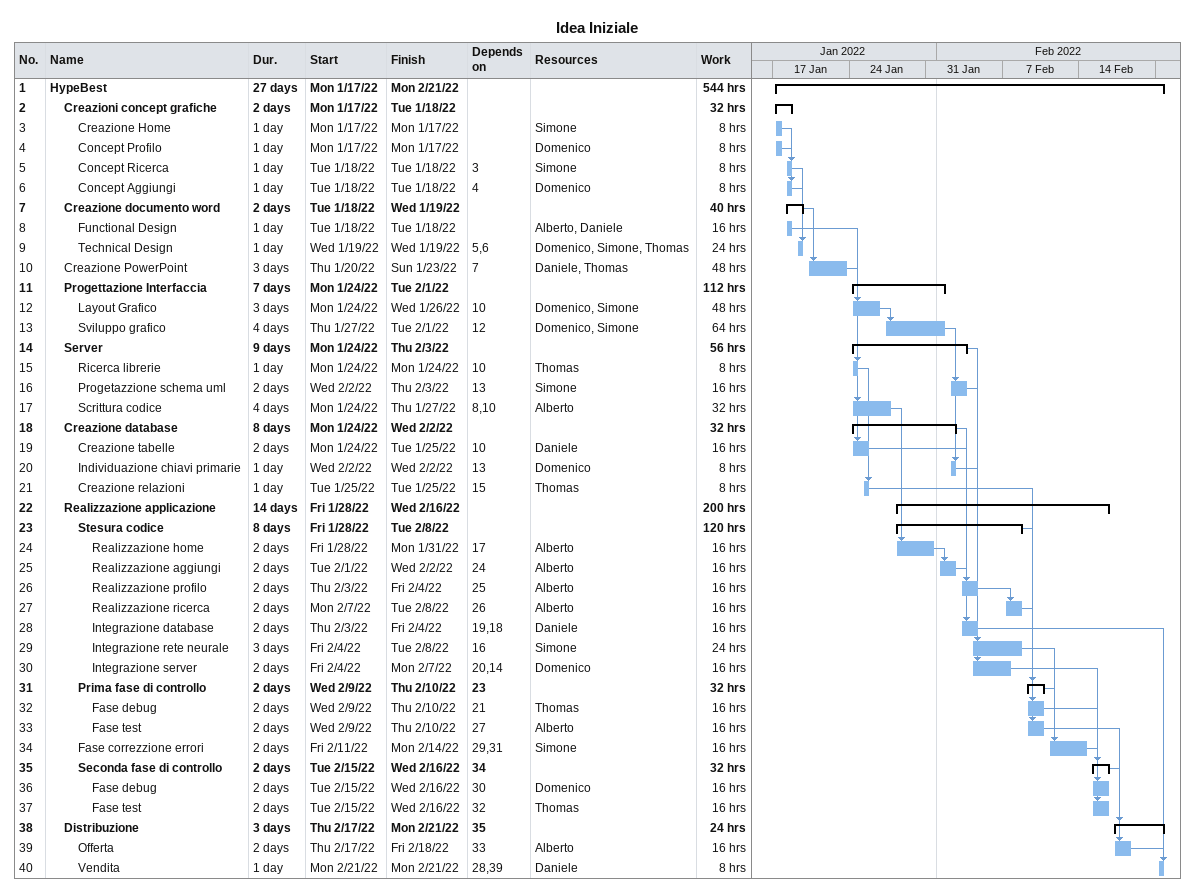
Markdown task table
Idea Iniziale

| ID | Level | Task | Duration | Start | Finish | Predecessors | Resources | Work (h) |
|---|---|---|---|---|---|---|---|---|
| 1 | 1 | **HypeBest** | 27d | 2022-01-17 | 2022-02-21 |  |  | 544 |
| 2 | 2 | **Creazioni concept grafiche** | 2d | 2022-01-17 | 2022-01-18 |  |  | 32 |
| 3 | 3 | Creazione Home | 1d | 2022-01-17 | 2022-01-17 |  | Simone | 8 |
| 4 | 3 | Concept Profilo | 1d | 2022-01-17 | 2022-01-17 |  | Domenico | 8 |
| 5 | 3 | Concept Ricerca | 1d | 2022-01-18 | 2022-01-18 | 3 | Simone | 8 |
| 6 | 3 | Concept Aggiungi | 1d | 2022-01-18 | 2022-01-18 | 4 | Domenico | 8 |
| 7 | 2 | **Creazione documento word** | 2d | 2022-01-18 | 2022-01-19 |  |  | 40 |
| 8 | 3 | Functional Design | 1d | 2022-01-18 | 2022-01-18 |  | Alberto, Daniele | 16 |
| 9 | 3 | Technical Design | 1d | 2022-01-19 | 2022-01-19 | 5, 6 | Domenico, Simone, Thomas | 24 |
| 10 | 2 | Creazione PowerPoint | 3d | 2022-01-20 | 2022-01-23 | 7 | Daniele, Thomas | 48 |
| 11 | 2 | **Progettazione Interfaccia** | 7d | 2022-01-24 | 2022-02-01 |  |  | 112 |
| 12 | 3 | Layout Grafico | 3d | 2022-01-24 | 2022-01-26 | 10 | Domenico, Simone | 48 |
| 13 | 3 | Sviluppo grafico | 4d | 2022-01-27 | 2022-02-01 | 12 | Domenico, Simone | 64 |
| 14 | 2 | **Server** | 9d | 2022-01-24 | 2022-02-03 |  |  | 56 |
| 15 | 3 | Ricerca librerie | 1d | 2022-01-24 | 2022-01-24 | 10 | Thomas | 8 |
| 16 | 3 | Progetazzione schema uml | 2d | 2022-02-02 | 2022-02-03 | 13 | Simone | 16 |
| 17 | 3 | Scrittura codice | 4d | 2022-01-24 | 2022-01-27 | 8, 10 | Alberto | 32 |
| 18 | 2 | **Creazione database** | 8d | 2022-01-24 | 2022-02-02 |  |  | 32 |
| 19 | 3 | Creazione tabelle | 2d | 2022-01-24 | 2022-01-25 | 10 | Daniele | 16 |
| 20 | 3 | Individuazione chiavi primarie | 1d | 2022-02-02 | 2022-02-02 | 13 | Domenico | 8 |
| 21 | 3 | Creazione relazioni | 1d | 2022-01-25 | 2022-01-25 | 15 | Thomas | 8 |
| 22 | 2 | **Realizzazione applicazione** | 14d | 2022-01-28 | 2022-02-16 |  |  | 200 |
| 23 | 3 | **Stesura codice** | 8d | 2022-01-28 | 2022-02-08 |  |  | 120 |
| 24 | 4 | Realizzazione home | 2d | 2022-01-28 | 2022-01-31 | 17 | Alberto | 16 |
| 25 | 4 | Realizzazione aggiungi | 2d | 2022-02-01 | 2022-02-02 | 24 | Alberto | 16 |
| 26 | 4 | Realizzazione profilo | 2d | 2022-02-03 | 2022-02-04 | 25 | Alberto | 16 |
| 27 | 4 | Realizzazione ricerca | 2d | 2022-02-07 | 2022-02-08 | 26 | Alberto | 16 |
| 28 | 4 | Integrazione database | 2d | 2022-02-03 | 2022-02-04 | 19, 18 | Daniele | 16 |
| 29 | 4 | Integrazione rete neurale | 3d | 2022-02-04 | 2022-02-08 | 16 | Simone | 24 |
| 30 | 4 | Integrazione server | 2d | 2022-02-04 | 2022-02-07 | 20, 14 | Domenico | 16 |
| 31 | 3 | **Prima fase di controllo** | 2d | 2022-02-09 | 2022-02-10 | 23 |  | 32 |
| 32 | 4 | Fase debug | 2d | 2022-02-09 | 2022-02-10 | 21 | Thomas | 16 |
| 33 | 4 | Fase test | 2d | 2022-02-09 | 2022-02-10 | 27 | Alberto | 16 |
| 34 | 3 | Fase correzzione errori | 2d | 2022-02-11 | 2022-02-14 | 29, 31 | Simone | 16 |
| 35 | 3 | **Seconda fase di controllo** | 2d | 2022-02-15 | 2022-02-16 | 34 |  | 32 |
| 36 | 4 | Fase debug | 2d | 2022-02-15 | 2022-02-16 | 30 | Domenico | 16 |
| 37 | 4 | Fase test | 2d | 2022-02-15 | 2022-02-16 | 32 | Thomas | 16 |
| 38 | 2 | **Distribuzione** | 3d | 2022-02-17 | 2022-02-21 | 35 |  | 24 |
| 39 | 3 | Offerta | 2d | 2022-02-17 | 2022-02-18 | 33 | Alberto | 16 |
| 40 | 3 | Vendita | 1d | 2022-02-21 | 2022-02-21 | 28, 39 | Daniele | 8 |
